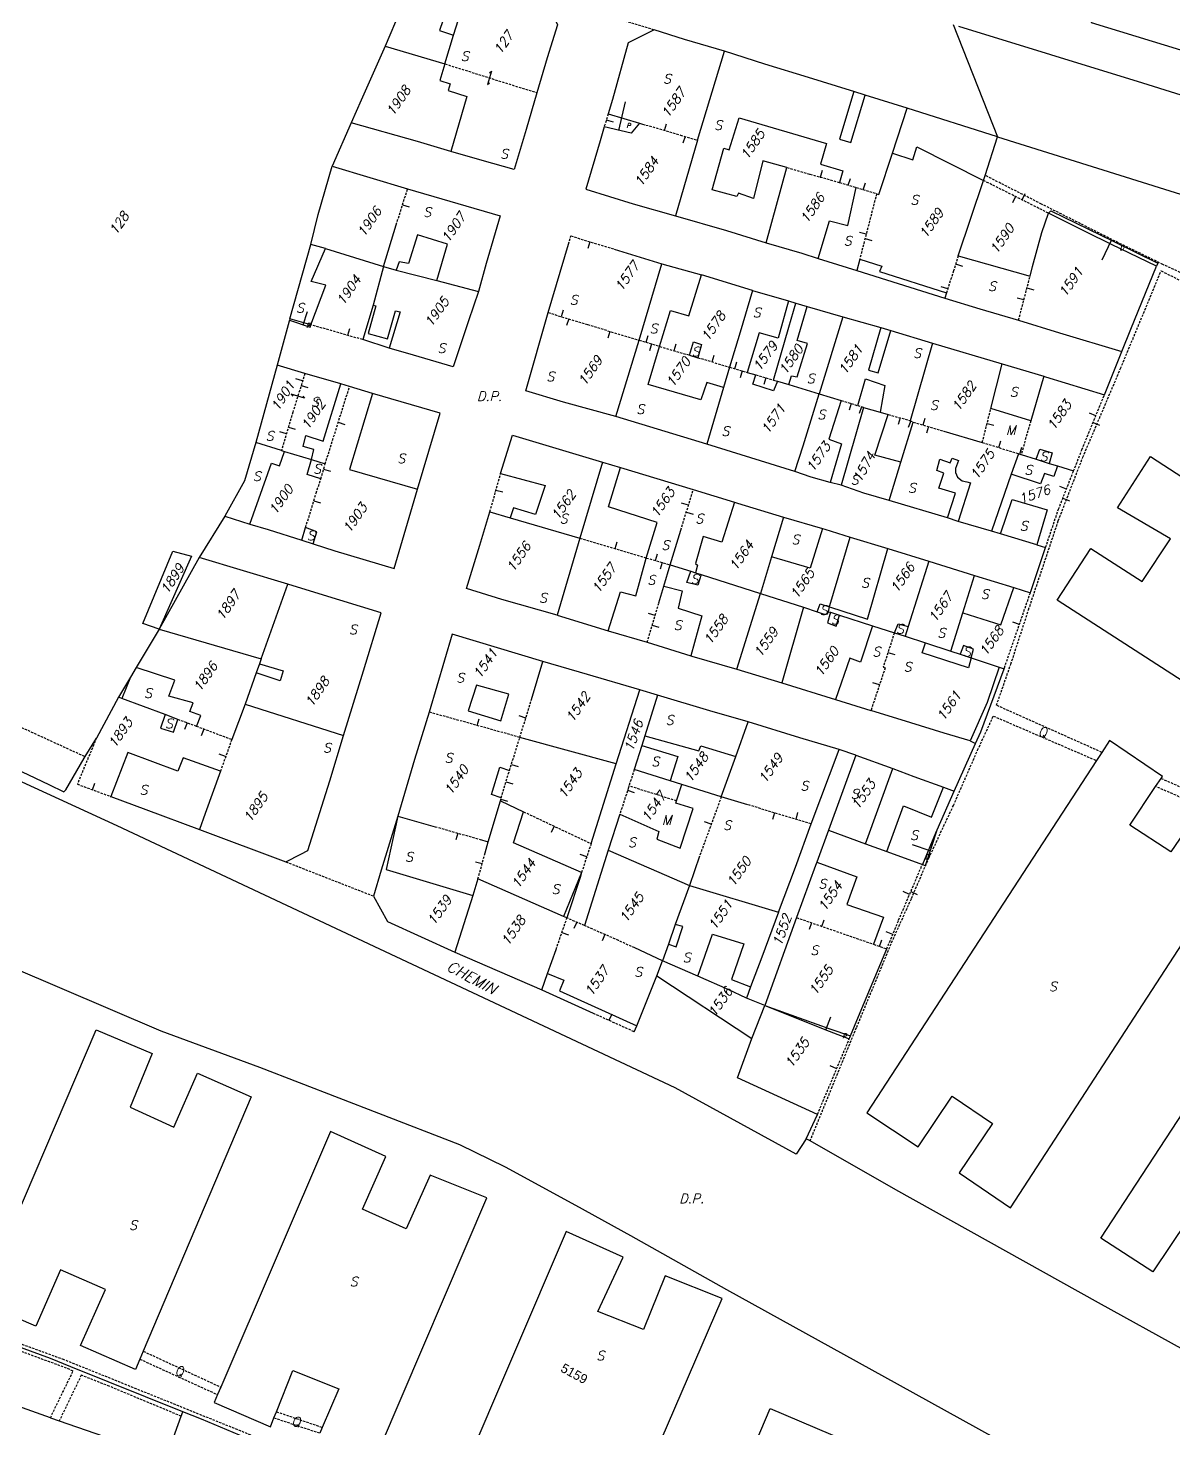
# Model space of a CAD drawing. Extents: x -334462 to -332769, y -29481 to -26664.
# Drawn here: x -333541.5 to -333419.3, y -28750.7 to -28601.3 of the extents above; entities that cross this region are included whole.
import ezdxf
from ezdxf.enums import TextEntityAlignment as Align

# ---------------------------------------------------------------- set-up
doc = ezdxf.new("R2010")
doc.units = 0
doc.header["$MEASUREMENT"] = 0
doc.linetypes.add('HIDDEN', pattern=[0.375, 0.25, -0.125])
for name, color, linetype in [('17', 7, 'CONTINUOUS'), ('18', 7, 'CONTINUOUS'), ('19', 7, 'CONTINUOUS'), ('DP$DIVIDING$LINE', 7, 'CONTINUOUS'), ('EASEMENT$BOUNDA$', 7, 'CONTINUOUS'), ('ENC$$ST$$A$$TEXT', 7, 'CONTINUOUS'), ('ENCRO$$AREA$TEXT', 7, 'CONTINUOUS'), ('ENCROACHED$WALL', 7, 'CONTINUOUS'), ('MAP$SHEET$BOUND$', 7, 'CONTINUOUS'), ('PARCEL$BOUNDARY', 7, 'CONTINUOUS'), ('PARCEL$NUMBER', 7, 'CONTINUOUS'), ('SECTION$$A$', 7, 'CONTINUOUS'), ('STREET$TEXT', 7, 'CONTINUOUS'), ('STRUC$$FOOTPRINT', 7, 'CONTINUOUS')]:
    doc.layers.add(name, color=color, linetype=linetype)
doc.styles.add('ITALICT', font='ITALICT', dxfattribs={"height": 0.2})
doc.styles.add('TXT', font='TXT', dxfattribs={"height": 0.2})

# ---------------------------------------------------------------- blocks, each defined once
blk = doc.blocks.new('HOOK')
at = {"layer": '19', "color": 7, "linetype": 'Continuous'}
for p, q in [((0, 0.75), (-0.17, 0.5)), ((0, 0), (0, 0.75)), ((0, -0.75), (0, 0)), ((0.17, -0.5), (0, -0.75))]:
    blk.add_line(p, q, dxfattribs=at)

msp = doc.modelspace()

# ---------------------------------------------------------------- linework, layer by layer
at = {"layer": '17', "color": 1, "linetype": 'Continuous'}
for p, q in [((-333473.6, -28612.19), (-333473.39, -28611.47)), ((-333456.97, -28617.16), (-333456.77, -28616.44)), ((-333479.45, -28633.62), (-333479.67, -28634.33)), ((-333453.68, -28641.33), (-333453.91, -28642.04)), ((-333439.2, -28643.45), (-333438.47, -28643.63)), ((-333437.94, -28646.01), (-333437.72, -28645.3)), ((-333478.88, -28656.8), (-333478.67, -28656.08)), ((-333522.76, -28676.06), (-333523.03, -28676.76)), ((-333520.43, -28678.98), (-333521.13, -28678.72)), ((-333489.94, -28679.81), (-333489.23, -28680.03)), ((-333477.55, -28682.58), (-333476.84, -28682.81)), ((-333485.37, -28686.41), (-333485.69, -28687.09)), ((-333468.62, -28686.21), (-333469.33, -28685.95)), ((-333495.66, -28687.15), (-333495.86, -28687.88)), ((-333481.9, -28689.68), (-333482.61, -28689.44)), ((-333484.56, -28697.76), (-333483.85, -28698)), ((-333479.96, -28697.97), (-333480.26, -28698.65))]:
    msp.add_line(p, q, dxfattribs=at)
at = {"layer": '17', "color": 5, "linetype": 'Continuous'}
for p, q in [((-333471.42, -28612.83), (-333471.64, -28613.54)), ((-333452.09, -28623.25), (-333452.82, -28623.06)), ((-333452.21, -28623.73), (-333451.49, -28623.92)), ((-333442.55, -28626.43), (-333441.83, -28626.66)), ((-333443.4, -28629.09), (-333444.11, -28628.86)), ((-333434.94, -28628.99), (-333434.22, -28629.18)), ((-333435.27, -28630.27), (-333436, -28630.08)), ((-333484.6, -28632.05), (-333484.39, -28631.33)), ((-333483.83, -28632.28), (-333484.05, -28633)), ((-333475.58, -28634.79), (-333475.36, -28634.07)), ((-333475.01, -28634.96), (-333475.22, -28635.68)), ((-333466.12, -28637.6), (-333465.91, -28636.88)), ((-333465.32, -28637.84), (-333465.54, -28638.56)), ((-333446.01, -28643.6), (-333445.79, -28642.88)), ((-333513.94, -28644.56), (-333514.66, -28644.35)), ((-333513.73, -28643.84), (-333513.01, -28644.05)), ((-333445.46, -28643.77), (-333445.67, -28644.49)), ((-333471.06, -28652.16), (-333471.78, -28651.94)), ((-333471.28, -28652.9), (-333470.57, -28653.12)), ((-333474.57, -28658.08), (-333474.37, -28657.36)), ((-333473.87, -28658.28), (-333474.08, -28659)), ((-333474.61, -28663.93), (-333475.33, -28663.72)), ((-333474.92, -28664.96), (-333474.2, -28665.17)), ((-333449.77, -28667.87), (-333449.05, -28668.1)), ((-333450.67, -28671.34), (-333451.39, -28671.1)), ((-333461.86, -28684.99), (-333462.08, -28685.71)), ((-333459.58, -28685.68), (-333459.37, -28684.96)), ((-333457.94, -28696.71), (-333458.19, -28697.42)), ((-333456.82, -28697.1), (-333456.57, -28696.39))]:
    msp.add_line(p, q, dxfattribs=at)
at = {"layer": '18', "color": 1, "linetype": 'Continuous'}
for p, q in [((-333479.82, -28611.07), (-333479.1, -28611.28)), ((-333454, -28618.02), (-333453.78, -28617.3)), ((-333452.4, -28618.51), (-333452.18, -28617.79)), ((-333436.15, -28619.25), (-333436.49, -28619.92)), ((-333435.46, -28619.59), (-333435.13, -28618.92)), ((-333501.56, -28620.12), (-333500.84, -28620.35)), ((-333481.56, -28624.06), (-333481.78, -28624.78)), ((-333507.4, -28634.04), (-333507.19, -28633.33)), ((-333472.59, -28635.67), (-333472.38, -28634.96)), ((-333468.52, -28636.88), (-333468.3, -28636.17)), ((-333512.22, -28638.91), (-333512.94, -28638.69)), ((-333462.8, -28638.58), (-333463.01, -28639.3)), ((-333512.37, -28639.38), (-333511.65, -28639.61)), ((-333452.61, -28641.66), (-333452.84, -28642.38)), ((-333448.47, -28642.84), (-333448.68, -28643.56)), ((-333447.32, -28643.18), (-333447.61, -28643.88)), ((-333427.59, -28642.62), (-333428.28, -28642.33)), ((-333508.41, -28643.32), (-333507.7, -28643.54)), ((-333427.88, -28643.33), (-333427.19, -28643.61)), ((-333435.7, -28646.71), (-333435.48, -28645.99)), ((-333509.98, -28648.33), (-333509.26, -28648.54)), ((-333491.59, -28650.55), (-333490.87, -28650.75)), ((-333430.73, -28650.44), (-333431.42, -28650.17)), ((-333511.02, -28651.7), (-333510.3, -28651.92)), ((-333431.11, -28651.42), (-333430.41, -28651.7)), ((-333435.75, -28664.9), (-333436.46, -28664.66)), ((-333524.54, -28675.39), (-333524.81, -28676.09)), ((-333493.6, -28675.66), (-333493.4, -28674.94)), ((-333488.41, -28674.87), (-333489.12, -28674.65)), ((-333534.64, -28682.52), (-333534.38, -28681.81)), ((-333490.51, -28681.67), (-333489.79, -28681.89)), ((-333491.07, -28683.53), (-333490.35, -28683.74)), ((-333493.07, -28690.44), (-333493.79, -28690.24)), ((-333447.46, -28693.68), (-333448.15, -28693.39)), ((-333447.34, -28693.39), (-333446.65, -28693.69)), ((-333482.97, -28696.65), (-333483.27, -28697.34)), ((-333450.66, -28699.23), (-333450.41, -28698.52)), ((-333449.26, -28697.96), (-333449.95, -28697.67)), ((-333479.51, -28707.12), (-333479.2, -28706.44)), ((-333455.24, -28712.28), (-333455.93, -28711.99))]:
    msp.add_line(p, q, dxfattribs=at)
at = {"layer": 'DP$DIVIDING$LINE', "color": 30, "linetype": 'HIDDEN'}
for p, q in [((-333486.45, -28597.81), (-333474.7, -28601.45)), ((-333514.01, -28690.21), (-333504.67, -28693.86))]:
    msp.add_line(p, q, dxfattribs=at)
at = {"layer": 'EASEMENT$BOUNDA$', "color": 3, "linetype": 'HIDDEN'}
for p, q in [((-333434.52, -28643.16), (-333435.57, -28646.75)), ((-333573.58, -28661.49), (-333535.41, -28678.99)), ((-333472.32, -28683.71), (-333477.4, -28682.12)), ((-333416.29, -28684.31), (-333421.22, -28682.17)), ((-333529.58, -28743.27), (-333521.3, -28747.05)), ((-333529.22, -28742.42), (-333520.95, -28746.25)), ((-333515.02, -28748.87), (-333510.12, -28750.54)), ((-333515.28, -28749.52), (-333510.39, -28751.15))]:
    msp.add_line(p, q, dxfattribs=at)
for points in [[(-333405.31, -28633.43), (-333420.45, -28626.48), (-333425.21, -28624.16), (-333433.39, -28620.04), (-333439.39, -28616.99)], [(-333426.95, -28678.53), (-333438.2, -28673.51), (-333436.66, -28669.11), (-333434.77, -28663.32), (-333431.6, -28653.82), (-333428.98, -28647.05), (-333424.96, -28637.59), (-333420.63, -28627.17), (-333413.61, -28630.63), (-333405.92, -28634.33)], [(-333458.08, -28719.99), (-333455.78, -28714.38), (-333453.11, -28707.85), (-333449.23, -28698.47), (-333447.26, -28694.11), (-333445.42, -28689.83), (-333442.79, -28684.2), (-333440.21, -28678.31), (-333438.53, -28674.66), (-333427.52, -28679.41)], [(-333420.64, -28681.31), (-333412.87, -28684.69), (-333406.99, -28687.31), (-333407.38, -28688.16), (-333413.59, -28685.46)], [(-333438.21, -28785.3), (-333445.38, -28782.54), (-333457.18, -28776.41), (-333468.69, -28771.65), (-333482.6, -28765.93), (-333496.76, -28760.04), (-333507.82, -28755.49), (-333516.01, -28752.07), (-333537.66, -28743.33), (-333553.27, -28737.68), (-333569.36, -28732.29), (-333582.33, -28727.85)], [(-333539.13, -28749.52), (-333536.71, -28744.54), (-333537.05, -28744.36), (-333542.98, -28742.17), (-333550.84, -28739.32), (-333554.49, -28738.01), (-333560.34, -28736.09)], [(-333525.16, -28749.36), (-333532.84, -28746.16), (-333535.83, -28744.98), (-333538.18, -28749.85)]]:
    msp.add_lwpolyline(points, dxfattribs=at)
at = {"layer": 'ENC$$ST$$A$$TEXT', "color": 1, "linetype": 'Continuous'}
for p, q in [((-333478.47, -28612.18), (-333477.76, -28609.12)), ((-333512.15, -28632.92), (-333511.68, -28631.51)), ((-333456.4, -28708.12), (-333455.85, -28706.75))]:
    msp.add_line(p, q, dxfattribs=at)
at = {"layer": 'ENCRO$$AREA$TEXT', "color": 5, "linetype": 'Continuous'}
for p, q in [((-333425.97, -28623.91), (-333426.96, -28626.01)), ((-333445.27, -28689.02), (-333447.17, -28688.39))]:
    msp.add_line(p, q, dxfattribs=at)
at = {"layer": 'ENCROACHED$WALL', "color": 5, "linetype": 'Continuous'}
for points in [[(-333432.66, -28621), (-333432.41, -28620.77), (-333425.76, -28624.01), (-333420.97, -28626.35), (-333421.11, -28626.67)], [(-333444.55, -28686.85), (-333445.81, -28690.65), (-333446.1, -28690.49)]]:
    msp.add_lwpolyline(points, dxfattribs=at)
at = {"layer": 'MAP$SHEET$BOUND$', "color": 6, "linetype": 'Continuous'}
msp.add_line((-333442.81, -28600.9), (-333438.08, -28612.87), dxfattribs=at)
msp.add_lwpolyline([(-333458.5, -28719.76), (-333459.58, -28721.39), (-333472.48, -28714.32), (-333532.01, -28686.38), (-333551.45, -28677.44), (-333571.37, -28667.93), (-333572.14, -28670.27)], dxfattribs=at)
at = {"layer": 'PARCEL$BOUNDARY', "color": 7, "linetype": 'Continuous'}
for p, q in [((-333496.11, -28602.03), (-333494.1, -28595.63)), ((-333497.03, -28605.09), (-333496.11, -28602.03)), ((-333503.41, -28603.2), (-333497.03, -28605.09)), ((-333470.09, -28613.22), (-333467.21, -28603.73)), ((-333452.22, -28608.41), (-333453.43, -28608.02)), ((-333447.73, -28609.81), (-333452.22, -28608.41)), ((-333449.29, -28614.61), (-333447.73, -28609.81)), ((-333438.08, -28612.87), (-333447.73, -28609.81)), ((-333507.04, -28611.37), (-333509.06, -28616.01)), ((-333479.63, -28610.43), (-333476.28, -28611.4)), ((-333476.28, -28611.4), (-333475.95, -28611.5)), ((-333470.09, -28613.22), (-333472.43, -28621.31)), ((-333509.06, -28616.01), (-333501.03, -28618.43)), ((-333462.78, -28624.16), (-333460.55, -28616.15)), ((-333442.27, -28625.56), (-333439.57, -28617.53)), ((-333503.6, -28626.7), (-333502.23, -28622.26)), ((-333513.58, -28632.28), (-333511.35, -28624.34)), ((-333509.79, -28624.79), (-333511.35, -28624.34)), ((-333509.79, -28624.79), (-333503.6, -28626.7)), ((-333486.02, -28631.62), (-333483.86, -28624.31)), ((-333478.98, -28624.85), (-333473.89, -28626.41)), ((-333503.6, -28626.7), (-333504.7, -28630.82)), ((-333503.6, -28626.7), (-333502.23, -28627.09)), ((-333476.32, -28634.57), (-333473.89, -28626.41)), ((-333473.89, -28626.41), (-333469.68, -28627.6)), ((-333457.21, -28625.84), (-333453.09, -28627.11)), ((-333452.78, -28625.91), (-333453.09, -28627.11)), ((-333502.23, -28627.09), (-333497.89, -28628.21)), ((-333497.89, -28628.21), (-333493.47, -28629.35)), ((-333464.22, -28629.26), (-333469.68, -28627.6)), ((-333464.22, -28629.26), (-333460.37, -28630.38)), ((-333443.53, -28629.51), (-333443.71, -28630.09)), ((-333504.7, -28630.82), (-333505.81, -28634.5)), ((-333460.37, -28630.38), (-333459.61, -28630.62)), ((-333459.61, -28630.62), (-333458.39, -28630.96)), ((-333458.39, -28630.96), (-333454.59, -28632.08)), ((-333513.58, -28632.28), (-333513.62, -28632.43)), ((-333511.33, -28632.92), (-333513.58, -28632.28)), ((-333454.59, -28632.08), (-333457.1, -28640.27)), ((-333454.59, -28632.08), (-333450.53, -28633.21)), ((-333450.53, -28633.21), (-333449.47, -28633.52)), ((-333449.47, -28633.52), (-333445.02, -28634.87)), ((-333502.99, -28635.4), (-333505.81, -28634.5)), ((-333478.8, -28642.72), (-333476.32, -28634.57)), ((-333445.02, -28634.87), (-333447.42, -28643.15)), ((-333445.02, -28634.87), (-333437.59, -28637.09)), ((-333514.92, -28637.24), (-333517.21, -28645.47)), ((-333511.97, -28638.12), (-333514.92, -28637.24)), ((-333470.95, -28636.16), (-333470.04, -28636.43)), ((-333438.79, -28641.85), (-333437.59, -28637.09)), ((-333437.59, -28637.09), (-333433.14, -28638.41)), ((-333508.13, -28639.22), (-333511.97, -28638.12)), ((-333466.68, -28637.43), (-333467.33, -28639.6)), ((-333464.78, -28638), (-333463.87, -28638.27)), ((-333507.21, -28639.5), (-333508.13, -28639.22)), ((-333504.76, -28640.24), (-333507.21, -28639.5)), ((-333467.33, -28639.6), (-333469.08, -28645.65)), ((-333461.98, -28638.82), (-333461.56, -28638.94)), ((-333461.56, -28638.94), (-333460.34, -28639.3)), ((-333460.34, -28639.3), (-333457.1, -28640.27)), ((-333457.1, -28640.27), (-333454.76, -28640.99)), ((-333452.37, -28641.73), (-333454.78, -28650.04)), ((-333452.37, -28641.73), (-333450.62, -28642.23)), ((-333469.08, -28645.65), (-333478.8, -28642.72)), ((-333450.62, -28642.23), (-333449.74, -28642.48)), ((-333448.4, -28647.58), (-333447.07, -28643.29)), ((-333443.8, -28644.26), (-333439.71, -28645.47)), ((-333514.46, -28646.32), (-333517.21, -28645.47)), ((-333459.69, -28648.56), (-333469.08, -28645.65)), ((-333514.46, -28646.32), (-333514.15, -28646.42)), ((-333514.15, -28646.42), (-333511.27, -28647.29)), ((-333511.27, -28647.29), (-333509.81, -28647.75)), ((-333480.24, -28647.59), (-333482.65, -28655.67)), ((-333480.24, -28647.59), (-333478.31, -28648.16)), ((-333449.66, -28651.65), (-333448.4, -28647.58)), ((-333435.85, -28646.67), (-333436.61, -28648.84)), ((-333435.57, -28646.75), (-333433.95, -28647.26)), ((-333433.95, -28647.26), (-333432.57, -28647.7)), ((-333432.57, -28647.7), (-333431.69, -28647.97)), ((-333478.31, -28648.16), (-333470.54, -28650.48)), ((-333436.61, -28648.84), (-333438.73, -28654.94)), ((-333431.69, -28647.97), (-333429.97, -28648.51)), ((-333470.54, -28650.48), (-333466.13, -28651.84)), ((-333454.78, -28650.04), (-333455.93, -28649.73)), ((-333443.41, -28653.51), (-333449.66, -28651.65)), ((-333520.52, -28653.35), (-333523.25, -28657.75)), ((-333520.52, -28653.35), (-333517.84, -28654.18)), ((-333492.23, -28652.86), (-333490.07, -28653.51)), ((-333490.07, -28653.51), (-333482.65, -28655.67)), ((-333460.91, -28653.43), (-333462.19, -28657.68)), ((-333460.91, -28653.43), (-333456.74, -28654.66)), ((-333442.28, -28653.89), (-333443.41, -28653.51)), ((-333512.29, -28655.89), (-333511.9, -28654.55)), ((-333473, -28658.52), (-333471.87, -28654.82)), ((-333438.73, -28654.94), (-333442.28, -28653.89)), ((-333437.78, -28655.23), (-333438.73, -28654.94)), ((-333512.29, -28655.89), (-333511.11, -28656.28)), ((-333482.65, -28655.67), (-333485.05, -28663.9)), ((-333453.79, -28655.56), (-333449.78, -28656.8)), ((-333433.9, -28656.39), (-333437.78, -28655.23)), ((-333433.9, -28656.39), (-333432.95, -28656.68)), ((-333523.25, -28657.75), (-333527.54, -28665.38)), ((-333513.78, -28660.59), (-333523.25, -28657.75)), ((-333462.19, -28657.68), (-333463.37, -28661.58)), ((-333449.78, -28656.8), (-333445.41, -28658.15)), ((-333445.41, -28658.15), (-333447.61, -28665.1)), ((-333445.41, -28658.15), (-333440.55, -28659.67)), ((-333473.68, -28660.8), (-333473, -28658.52)), ((-333473, -28658.52), (-333470.81, -28659.22)), ((-333470.81, -28659.22), (-333470.29, -28659.38)), ((-333470.29, -28659.38), (-333469.71, -28659.57)), ((-333469.71, -28659.57), (-333463.37, -28661.58)), ((-333441.79, -28663.66), (-333440.55, -28659.67)), ((-333440.55, -28659.67), (-333436.34, -28660.95)), ((-333516.63, -28668.57), (-333513.78, -28660.59)), ((-333474.2, -28662.57), (-333473.68, -28660.8)), ((-333436.34, -28660.95), (-333434.58, -28661.5)), ((-333465.9, -28669.67), (-333463.37, -28661.58)), ((-333463.37, -28661.58), (-333458.78, -28663.06)), ((-333485.05, -28663.9), (-333479.62, -28665.56)), ((-333458.78, -28663.06), (-333461.09, -28671.12)), ((-333458.78, -28663.06), (-333457.33, -28663.54)), ((-333456.1, -28663.53), (-333456.01, -28663.02)), ((-333456.1, -28663.53), (-333455.9, -28663.59)), ((-333455.9, -28663.59), (-333454.93, -28663.9)), ((-333454.93, -28663.9), (-333451.42, -28665.03)), ((-333443.06, -28667.73), (-333441.79, -28663.66)), ((-333527.54, -28665.38), (-333529.96, -28669.49)), ((-333527.54, -28665.38), (-333529.25, -28664.77)), ((-333527.54, -28665.38), (-333516.63, -28668.57)), ((-333479.62, -28665.56), (-333475.47, -28666.79)), ((-333451.42, -28665.03), (-333449.09, -28665.78)), ((-333447.61, -28665.1), (-333447.95, -28666.15)), ((-333475.47, -28666.79), (-333470.79, -28668.25)), ((-333449.09, -28665.78), (-333447.95, -28666.15)), ((-333447.95, -28666.15), (-333445.77, -28666.86)), ((-333445.77, -28666.86), (-333443.06, -28667.73)), ((-333516.63, -28668.57), (-333516.82, -28669.1)), ((-333443.06, -28667.73), (-333442.07, -28668.06)), ((-333442.07, -28668.06), (-333440.89, -28668.45)), ((-333440.89, -28668.45), (-333437.89, -28669.43)), ((-333529.96, -28669.49), (-333530.59, -28670.51)), ((-333517.16, -28670.04), (-333518.35, -28673.38)), ((-333516.82, -28669.1), (-333517.16, -28670.04)), ((-333487.8, -28672.89), (-333486.58, -28668.84)), ((-333465.9, -28669.67), (-333461.09, -28671.12)), ((-333437.89, -28669.43), (-333437.39, -28669.62)), ((-333530.59, -28670.51), (-333531.87, -28672.65)), ((-333461.09, -28671.12), (-333455.38, -28672.9)), ((-333531.87, -28672.65), (-333534.22, -28677.01)), ((-333531.5, -28672.79), (-333531.87, -28672.65)), ((-333526.9, -28674.51), (-333531.5, -28672.79)), ((-333478.75, -28679.76), (-333476.25, -28671.86)), ((-333474.35, -28672.42), (-333476.25, -28671.86)), ((-333474.35, -28672.42), (-333475.71, -28676.77)), ((-333455.38, -28672.9), (-333451.59, -28674.08)), ((-333525.52, -28675.03), (-333526.9, -28674.51)), ((-333518.35, -28673.38), (-333519.78, -28677.17)), ((-333518.35, -28673.38), (-333507.84, -28676.73)), ((-333466, -28678.97), (-333464.68, -28675.29)), ((-333535.41, -28678.99), (-333534.22, -28677.01)), ((-333478.75, -28679.76), (-333489.04, -28676.93)), ((-333475.71, -28676.77), (-333476.04, -28677.81)), ((-333441, -28677.32), (-333440.42, -28677.59)), ((-333476.04, -28677.81), (-333476.84, -28680.37)), ((-333467.55, -28683.27), (-333466, -28678.97)), ((-333457.96, -28686.17), (-333454.99, -28678.23)), ((-333453.19, -28678.83), (-333456.1, -28686.83)), ((-333453.19, -28678.83), (-333454.99, -28678.23)), ((-333453.19, -28678.83), (-333449.25, -28680.25)), ((-333481.44, -28688.27), (-333478.75, -28679.76)), ((-333473.01, -28681.56), (-333476.84, -28680.37)), ((-333471.77, -28681.95), (-333473.01, -28681.56)), ((-333467.55, -28683.27), (-333471.77, -28681.95)), ((-333464.73, -28684.12), (-333467.55, -28683.27)), ((-333443.83, -28682.26), (-333442.71, -28682.68)), ((-333492.43, -28688.07), (-333491.12, -28683.69)), ((-333491.12, -28683.69), (-333488.65, -28684.86)), ((-333502.07, -28685.33), (-333498.09, -28686.46)), ((-333478.37, -28685.13), (-333479.61, -28688.97)), ((-333523.21, -28686.75), (-333514.01, -28690.21)), ((-333493.4, -28687.79), (-333492.43, -28688.07)), ((-333492.75, -28689.25), (-333492.43, -28688.07)), ((-333456.1, -28686.83), (-333457.37, -28690.26)), ((-333456.1, -28686.83), (-333452.15, -28688.29)), ((-333479.61, -28688.97), (-333482.15, -28697.01)), ((-333479.61, -28688.97), (-333470.96, -28692.74)), ((-333452.15, -28688.29), (-333449.88, -28689.1)), ((-333449.88, -28689.1), (-333446.1, -28690.49)), ((-333469.87, -28689.6), (-333470.96, -28692.74)), ((-333493.51, -28692.04), (-333494.07, -28693.82)), ((-333484.39, -28696.04), (-333493.51, -28692.04)), ((-333494.07, -28693.82), (-333495.99, -28699.86)), ((-333470.96, -28692.74), (-333472.46, -28696.89)), ((-333470.96, -28692.74), (-333461.45, -28695.59)), ((-333484.02, -28696.2), (-333484.39, -28696.04)), ((-333472.46, -28696.89), (-333473.19, -28699)), ((-333459.53, -28696.16), (-333462.91, -28705.53)), ((-333495.99, -28699.86), (-333486.7, -28703.88)), ((-333486.11, -28702.11), (-333485.18, -28699.56)), ((-333473.81, -28700.78), (-333476.79, -28699.4)), ((-333473.19, -28699), (-333473.81, -28700.78)), ((-333474.44, -28702.36), (-333473.81, -28700.78)), ((-333470.05, -28702.42), (-333473.81, -28700.78)), ((-333486.7, -28703.88), (-333486.11, -28702.11)), ((-333476.58, -28707.72), (-333474.44, -28702.36)), ((-333474.44, -28702.36), (-333464.29, -28709.06)), ((-333486.7, -28703.88), (-333481.23, -28706.35)), ((-333464.43, -28703.55), (-333464.86, -28704.76)), ((-333462.91, -28705.53), (-333464.86, -28704.76)), ((-333464.29, -28709.06), (-333462.91, -28705.53)), ((-333476.83, -28708.33), (-333476.58, -28707.72)), ((-333458.08, -28719.99), (-333458.5, -28719.76))]:
    msp.add_line(p, q, dxfattribs=at)
at = {"layer": 'PARCEL$BOUNDARY', "color": 2, "linetype": 'HIDDEN'}
for p, q in [((-333497.03, -28605.09), (-333487.24, -28608.16)), ((-333479.63, -28610.43), (-333480.05, -28611.81)), ((-333475.95, -28611.5), (-333471.92, -28612.68)), ((-333471.92, -28612.68), (-333470.09, -28613.22)), ((-333454.94, -28617.73), (-333453.17, -28618.27)), ((-333502.23, -28622.26), (-333501.03, -28618.43)), ((-333453.17, -28618.27), (-333450.98, -28618.94)), ((-333450.98, -28618.94), (-333452.78, -28625.91)), ((-333442.27, -28625.56), (-333442.78, -28627.17)), ((-333442.78, -28627.17), (-333443.53, -28629.51)), ((-333435.83, -28632.42), (-333434.61, -28627.73)), ((-333486.02, -28631.62), (-333481.83, -28632.89)), ((-333505.81, -28634.5), (-333511.33, -28632.92)), ((-333481.83, -28632.89), (-333476.32, -28634.57)), ((-333476.32, -28634.57), (-333474.13, -28635.22)), ((-333474.13, -28635.22), (-333470.95, -28636.16)), ((-333466.68, -28637.43), (-333464.78, -28638)), ((-333463.87, -28638.27), (-333461.98, -28638.82)), ((-333509.81, -28647.75), (-333507.21, -28639.5)), ((-333454.76, -28640.99), (-333453, -28641.54)), ((-333453, -28641.54), (-333452.37, -28641.73)), ((-333513.26, -28642.24), (-333514.46, -28646.32)), ((-333449.74, -28642.48), (-333447.42, -28643.15)), ((-333447.42, -28643.15), (-333447.07, -28643.29)), ((-333439.71, -28645.47), (-333438.79, -28641.85)), ((-333447.07, -28643.29), (-333443.8, -28644.26)), ((-333439.71, -28645.47), (-333435.85, -28646.67)), ((-333435.85, -28646.67), (-333435.57, -28646.75)), ((-333510.28, -28649.35), (-333509.81, -28647.75)), ((-333471.87, -28654.82), (-333470.54, -28650.48)), ((-333482.65, -28655.67), (-333475.55, -28657.8)), ((-333475.55, -28657.8), (-333473, -28658.52)), ((-333475.47, -28666.79), (-333474.2, -28662.57)), ((-333450.07, -28669.53), (-333451.59, -28674.08)), ((-333489.04, -28676.93), (-333487.8, -28672.89)), ((-333489.04, -28676.93), (-333498.71, -28674.24)), ((-333523.53, -28675.77), (-333525.52, -28675.03)), ((-333519.78, -28677.17), (-333523.53, -28675.77)), ((-333519.78, -28677.17), (-333520.98, -28680.53)), ((-333490.15, -28680.46), (-333489.04, -28676.93)), ((-333491.03, -28683.38), (-333490.15, -28680.46)), ((-333476.84, -28680.37), (-333477.4, -28682.12)), ((-333491.12, -28683.69), (-333491.03, -28683.38)), ((-333467.55, -28683.27), (-333469.87, -28689.6)), ((-333488.65, -28684.86), (-333481.44, -28688.27)), ((-333457.96, -28686.17), (-333464.73, -28684.12)), ((-333498.09, -28686.46), (-333493.4, -28687.79)), ((-333493.51, -28692.04), (-333492.75, -28689.25)), ((-333481.44, -28688.27), (-333482.45, -28691.34)), ((-333485.18, -28699.56), (-333484.02, -28696.2)), ((-333482.15, -28697.01), (-333484.02, -28696.2)), ((-333459.53, -28696.16), (-333451.31, -28699)), ((-333451.31, -28699), (-333449.9, -28699.5)), ((-333481.23, -28706.35), (-333476.83, -28708.33))]:
    msp.add_line(p, q, dxfattribs=at)
at = {"layer": 'PARCEL$BOUNDARY', "color": 7, "linetype": 'Continuous'}
for points in [[(-333499.54, -28593.98), (-333499.68, -28594.35), (-333500.74, -28596.93), (-333501.8, -28599.44), (-333503.41, -28603.2)], [(-333486.45, -28597.81), (-333485.03, -28600.91), (-333486.14, -28604.43), (-333487.24, -28608.16)], [(-333442.25, -28601.07), (-333422.63, -28607.12), (-333393.19, -28616.3), (-333363.22, -28625.51), (-333359.55, -28626.6)], [(-333474.7, -28601.45), (-333477.47, -28602.85), (-333479.16, -28608.87), (-333479.63, -28610.43)], [(-333467.21, -28603.73), (-333471.46, -28602.47), (-333474.7, -28601.45)], [(-333503.41, -28603.2), (-333505.98, -28608.94), (-333507.04, -28611.37)], [(-333453.43, -28608.02), (-333453.77, -28607.91), (-333458.26, -28606.54), (-333462.91, -28605.11), (-333467.21, -28603.73)], [(-333487.24, -28608.16), (-333488.38, -28612.07), (-333489.66, -28616.35), (-333493.05, -28615.4), (-333496.39, -28614.42)], [(-333496.39, -28614.42), (-333499.98, -28613.36), (-333507.04, -28611.37)], [(-333480.05, -28611.81), (-333480.49, -28613.28), (-333481.99, -28618.44), (-333476.95, -28620.02), (-333472.43, -28621.31)], [(-333438.08, -28612.87), (-333417.31, -28619.37), (-333390.47, -28627.59), (-333366.25, -28635.06), (-333363.3, -28635.95)], [(-333450.98, -28618.94), (-333450.74, -28619.03), (-333449.29, -28614.61)], [(-333511.35, -28624.34), (-333510.56, -28621.17), (-333509.06, -28616.01)], [(-333501.03, -28618.43), (-333491.13, -28621.28), (-333492.64, -28626.39), (-333493.47, -28629.35)], [(-333472.43, -28621.31), (-333466.98, -28622.87), (-333462.78, -28624.16)], [(-333434.61, -28627.73), (-333434.35, -28626.71), (-333433.34, -28623.07), (-333432.66, -28621)], [(-333462.78, -28624.16), (-333458.97, -28625.29), (-333457.21, -28625.84)], [(-333453.09, -28627.11), (-333448.7, -28628.5), (-333443.71, -28630.09)], [(-333493.47, -28629.35), (-333494.51, -28632.5), (-333496.16, -28637.39), (-333500.38, -28636.16), (-333502.99, -28635.4)], [(-333464.22, -28629.26), (-333465.54, -28633.72), (-333466.68, -28637.43)], [(-333461.98, -28638.82), (-333460.35, -28633.17), (-333459.61, -28630.62)], [(-333443.71, -28630.09), (-333439.96, -28631.2), (-333435.83, -28632.42)], [(-333513.62, -28632.43), (-333513.65, -28632.54), (-333514.92, -28637.24)], [(-333478.8, -28642.72), (-333484.4, -28641.18), (-333488.41, -28639.95), (-333486.02, -28631.62)], [(-333435.83, -28632.42), (-333431.48, -28633.76), (-333424.82, -28635.76)], [(-333433.14, -28638.41), (-333432.97, -28638.46), (-333426.68, -28640.4)], [(-333499.95, -28650.46), (-333497.53, -28642.35), (-333504.76, -28640.24)], [(-333459.69, -28648.56), (-333458.82, -28645.84), (-333457.1, -28640.27)], [(-333491.09, -28648.78), (-333489.81, -28644.7), (-333480.24, -28647.59)], [(-333517.21, -28645.47), (-333518.43, -28649.56), (-333520.52, -28653.35)], [(-333455.93, -28649.73), (-333457.96, -28649.17), (-333459.69, -28648.56)], [(-333511.11, -28656.28), (-333508.79, -28657.03), (-333502.45, -28658.92), (-333499.95, -28650.46)], [(-333449.66, -28651.65), (-333452.35, -28650.87), (-333454.78, -28650.04)], [(-333466.13, -28651.84), (-333465.82, -28651.94), (-333460.91, -28653.43)], [(-333485.05, -28663.9), (-333490.98, -28662.22), (-333494.72, -28661.06), (-333493.3, -28656.43), (-333492.23, -28652.86)], [(-333517.84, -28654.18), (-333515.88, -28654.76), (-333512.29, -28655.89)], [(-333456.74, -28654.66), (-333456.51, -28654.73), (-333453.79, -28655.56)], [(-333456.01, -28663.02), (-333455.98, -28662.86), (-333453.79, -28655.56)], [(-333529.25, -28664.77), (-333526.06, -28657.08), (-333524.08, -28657.59), (-333527.54, -28665.38)], [(-333507.84, -28676.73), (-333505.72, -28669.82), (-333503.84, -28663.63), (-333510.47, -28661.62), (-333513.78, -28660.59)], [(-333457.33, -28663.54), (-333456.56, -28663.8), (-333456.21, -28663.76), (-333456.1, -28663.53)], [(-333575.15, -28664.26), (-333575.28, -28664.89), (-333567.88, -28668.36), (-333560.63, -28671.81), (-333554.53, -28674.71), (-333547.25, -28678.19), (-333539.28, -28681.95), (-333537.69, -28682.75), (-333537.47, -28682.52), (-333535.51, -28679.15), (-333535.41, -28678.99)], [(-333486.58, -28668.84), (-333496.25, -28665.93), (-333498.71, -28674.24)], [(-333470.79, -28668.25), (-333470.69, -28668.28), (-333465.9, -28669.67)], [(-333476.25, -28671.86), (-333481.84, -28670.24), (-333486.58, -28668.84)], [(-333464.68, -28675.29), (-333468.77, -28674.1), (-333474.35, -28672.42)], [(-333498.71, -28674.24), (-333500.27, -28679.29), (-333502.07, -28685.33)], [(-333441, -28677.32), (-333443.77, -28676.49), (-333447.33, -28675.4), (-333451.59, -28674.08)], [(-333454.99, -28678.23), (-333459.19, -28676.98), (-333464.68, -28675.29)], [(-333514.01, -28690.21), (-333512.41, -28689.39), (-333511.65, -28689), (-333509.31, -28681.57), (-333507.84, -28676.73)], [(-333520.98, -28680.53), (-333522.6, -28685.04), (-333523.21, -28686.75)], [(-333449.25, -28680.25), (-333447.01, -28681.1), (-333443.83, -28682.26)], [(-333532.67, -28683.25), (-333528.96, -28684.63), (-333523.21, -28686.75)], [(-333502.07, -28685.33), (-333503.85, -28691.1), (-333504.67, -28693.86)], [(-333461.45, -28695.59), (-333459.65, -28690.79), (-333457.96, -28686.17)], [(-333457.37, -28690.26), (-333457.5, -28690.61), (-333459.53, -28696.16)], [(-333482.45, -28691.34), (-333482.59, -28691.78), (-333484.02, -28696.2)], [(-333504.67, -28693.86), (-333503.18, -28696.58), (-333495.99, -28699.86)], [(-333431.41, -28755.53), (-333448.77, -28745.94), (-333466.97, -28735.86), (-333477.19, -28730.11), (-333483.08, -28726.87), (-333490.56, -28722.78), (-333495.44, -28720.4), (-333504.1, -28717.07), (-333516.78, -28712.16), (-333527.32, -28708.29), (-333548.72, -28699.14), (-333558.91, -28694.81), (-333560.29, -28694.44), (-333561.28, -28694.28), (-333561.69, -28694.23), (-333562.09, -28694.18), (-333563.54, -28694.25), (-333565.02, -28694.55), (-333566.79, -28695.24), (-333568.05, -28695.94), (-333569.65, -28697.24), (-333570.79, -28698.85), (-333571.69, -28700.49), (-333581.47, -28725.62)], [(-333461.45, -28695.59), (-333463.23, -28700.39), (-333464.43, -28703.55)], [(-333464.86, -28704.76), (-333466.83, -28703.82), (-333470.05, -28702.42)], [(-333462.91, -28705.53), (-333455.96, -28708.03), (-333453.77, -28708.79)], [(-333457.29, -28717.15), (-333465.84, -28713.24), (-333464.29, -28709.06)], [(-333416.1, -28742.82), (-333416.93, -28742.7), (-333418.17, -28742.3), (-333427.32, -28737.25), (-333448.93, -28725.2), (-333458.08, -28719.99)]]:
    msp.add_lwpolyline(points, dxfattribs=at)
at = {"layer": 'PARCEL$BOUNDARY', "color": 2, "linetype": 'HIDDEN'}
for points in [[(-333460.55, -28616.15), (-333458.09, -28616.85), (-333454.94, -28617.73)], [(-333483.86, -28624.31), (-333483.61, -28623.44), (-333478.98, -28624.85)], [(-333470.04, -28636.43), (-333469.69, -28636.53), (-333466.68, -28637.43)], [(-333511.97, -28638.12), (-333513.22, -28642.11), (-333513.26, -28642.24)], [(-333492.23, -28652.86), (-333491.12, -28648.88), (-333491.09, -28648.78)], [(-333511.9, -28654.55), (-333510.77, -28650.88), (-333510.28, -28649.35)], [(-333449.09, -28665.78), (-333450.28, -28669.45), (-333450.07, -28669.53)], [(-333534.22, -28677.01), (-333536.25, -28681.92), (-333532.67, -28683.25)], [(-333477.4, -28682.12), (-333477.45, -28682.28), (-333478.37, -28685.13)], [(-333476.79, -28699.4), (-333478.51, -28698.6), (-333482.15, -28697.01)]]:
    msp.add_lwpolyline(points, dxfattribs=at)
at = {"layer": 'SECTION$$A$', "color": 7, "linetype": 'Continuous'}
for p, q in [((-333439.39, -28616.99), (-333438.08, -28612.87)), ((-333439.57, -28617.53), (-333439.39, -28616.99)), ((-333426.68, -28640.4), (-333424.82, -28635.76)), ((-333442.71, -28682.68), (-333440.42, -28677.59)), ((-333458.5, -28719.76), (-333457.29, -28717.15))]:
    msp.add_line(p, q, dxfattribs=at)
at = {"layer": 'SECTION$$A$', "color": 2, "linetype": 'HIDDEN'}
for p, q in [((-333432.66, -28621), (-333439.57, -28617.53)), ((-333449.9, -28699.5), (-333448.64, -28696.46)), ((-333457.29, -28717.15), (-333453.9, -28709.1))]:
    msp.add_line(p, q, dxfattribs=at)
at = {"layer": 'SECTION$$A$', "color": 7, "linetype": 'Continuous'}
for points in [[(-333421.11, -28626.67), (-333425.92, -28624.34), (-333428.59, -28623.04), (-333432.66, -28621)], [(-333424.82, -28635.76), (-333423.87, -28633.39), (-333421.11, -28626.67)], [(-333434.58, -28661.5), (-333434.53, -28661.38), (-333432.95, -28656.68)], [(-333440.42, -28677.59), (-333439.86, -28676.35), (-333437.39, -28669.62)], [(-333442.71, -28682.68), (-333442.73, -28682.71), (-333444.55, -28686.85)], [(-333444.55, -28686.85), (-333444.69, -28687.17), (-333446.1, -28690.49)], [(-333453.77, -28708.79), (-333452.9, -28706.72), (-333449.9, -28699.5)], [(-333453.9, -28709.1), (-333453.84, -28708.95), (-333453.77, -28708.79)], [(-333524.99, -28748.88), (-333536.94, -28744.08), (-333539.13, -28743.2), (-333551.85, -28738.54), (-333560.22, -28735.75)], [(-333518.27, -28751.65), (-333523.01, -28749.67), (-333524.99, -28748.88)]]:
    msp.add_lwpolyline(points, dxfattribs=at)
at = {"layer": 'SECTION$$A$', "color": 2, "linetype": 'HIDDEN'}
for points in [[(-333429.97, -28648.51), (-333429.08, -28646.25), (-333426.68, -28640.4)], [(-333432.95, -28656.68), (-333431.58, -28652.6), (-333429.97, -28648.51)], [(-333437.39, -28669.62), (-333437.35, -28669.52), (-333434.58, -28661.5)], [(-333448.64, -28696.46), (-333448.63, -28696.43), (-333446.1, -28690.49)]]:
    msp.add_lwpolyline(points, dxfattribs=at)
at = {"layer": 'STRUC$$FOOTPRINT', "color": 1, "linetype": 'Continuous'}
for p, q in [((-333442.27, -28625.56), (-333434.61, -28627.73)), ((-333433.14, -28638.41), (-333434.52, -28643.16)), ((-333434.52, -28643.16), (-333438.79, -28641.85)), ((-333530.59, -28670.51), (-333531.5, -28672.79)), ((-333491.07, -28675.18), (-333490.21, -28672.32)), ((-333426.95, -28678.53), (-333427.52, -28679.41)), ((-333452.15, -28688.29), (-333449.25, -28680.25)), ((-333472.32, -28683.71), (-333471.77, -28681.95)), ((-333421.22, -28682.17), (-333420.64, -28681.31)), ((-333482.45, -28691.34), (-333484.39, -28696.04)), ((-333529.22, -28742.42), (-333529.58, -28743.27)), ((-333520.95, -28746.25), (-333521.3, -28747.05)), ((-333525.16, -28749.36), (-333524.99, -28748.88)), ((-333515.28, -28749.52), (-333515.02, -28748.87)), ((-333539.13, -28749.52), (-333538.18, -28749.85)), ((-333510.12, -28750.54), (-333510.39, -28751.15))]:
    msp.add_line(p, q, dxfattribs=at)
for points in [[(-333392.18, -28592.4), (-333394.21, -28598.85), (-333400.45, -28596.97), (-333402.01, -28601.72), (-333395.71, -28603.67), (-333397.72, -28609.99), (-333428.07, -28600.71), (-333426, -28594.43), (-333419.56, -28596.25), (-333418.26, -28591.31), (-333424.37, -28589.29), (-333422.44, -28583.17)], [(-333498.05, -28594.45), (-333499.33, -28598.51), (-333496.88, -28599.35), (-333497.6, -28601.52), (-333496.11, -28602.03)], [(-333497.03, -28605.09), (-333497.58, -28606.85), (-333496.49, -28607.22), (-333496.69, -28607.92), (-333494.71, -28608.55), (-333496.39, -28614.42)], [(-333453.43, -28608.02), (-333454.93, -28613.1), (-333453.73, -28613.46), (-333452.22, -28608.41)], [(-333476.28, -28611.4), (-333477.18, -28612.48), (-333480.05, -28611.81)], [(-333460.55, -28616.15), (-333463.13, -28615.42), (-333464.12, -28619.46), (-333465.73, -28618.88), (-333465.88, -28619.25), (-333468.53, -28618.53), (-333467.28, -28614.07), (-333466.72, -28614.27), (-333465.65, -28610.84), (-333456.34, -28613.59), (-333456.97, -28615.78), (-333454.58, -28616.49), (-333454.94, -28617.73)], [(-333449.29, -28614.61), (-333447.12, -28615.32), (-333446.69, -28613.94), (-333439.57, -28617.53)], [(-333457.21, -28625.84), (-333456.02, -28621.82), (-333454.06, -28622.34), (-333453.17, -28618.27)], [(-333497.89, -28628.21), (-333496.77, -28624.33), (-333499.97, -28623.33), (-333500.93, -28626.39), (-333501.92, -28626.22), (-333502.23, -28627.09)], [(-333511.33, -28632.92), (-333509.73, -28628.68), (-333511.29, -28628.31), (-333509.79, -28624.79)], [(-333452.78, -28625.91), (-333450.41, -28626.67), (-333450.66, -28627.22), (-333443.53, -28629.51)], [(-333474.13, -28635.22), (-333472.98, -28631.41), (-333471, -28631.96), (-333469.68, -28627.6)], [(-333504.7, -28630.82), (-333504.41, -28630.88), (-333505.23, -28633.84), (-333503.16, -28634.41), (-333502.3, -28631.42), (-333501.81, -28631.53), (-333502.99, -28635.4)], [(-333460.37, -28630.38), (-333461.5, -28634.34), (-333463.52, -28633.78), (-333464.78, -28638)], [(-333460.34, -28639.3), (-333460.05, -28638.38), (-333459.46, -28638.48), (-333458.34, -28634.93), (-333459.45, -28634.59), (-333458.39, -28630.96)], [(-333513.62, -28632.43), (-333511.4, -28633.16), (-333511.33, -28632.92)], [(-333450.53, -28633.21), (-333451.85, -28637.75), (-333450.8, -28638.03), (-333449.47, -28633.52)], [(-333467.33, -28639.6), (-333469.11, -28639.09), (-333469.74, -28640.91), (-333475.34, -28639.28), (-333474.13, -28635.22)], [(-333470.95, -28636.16), (-333470.52, -28634.75), (-333469.68, -28635.03), (-333470.04, -28636.43)], [(-333461.56, -28638.94), (-333462, -28639.98), (-333464.2, -28639.25), (-333463.87, -28638.27)], [(-333453, -28641.54), (-333452.15, -28638.7), (-333450.09, -28639.41), (-333450.62, -28642.23)], [(-333511.27, -28647.29), (-333511.01, -28646.24), (-333512.17, -28645.89), (-333511.86, -28644.72), (-333510.04, -28645.34), (-333508.13, -28639.22)], [(-333504.76, -28640.24), (-333507.21, -28648.37), (-333499.95, -28650.46)], [(-333363.98, -28639.45), (-333360.93, -28641.56), (-333364.3, -28646.84), (-333359.96, -28649.66), (-333356.72, -28644.43), (-333351.2, -28647.88), (-333411.77, -28740.41), (-333417.09, -28736.86), (-333413.53, -28731.41), (-333417.82, -28728.45), (-333421.52, -28733.96), (-333427.07, -28730.35), (-333374.14, -28649.51)], [(-333454.76, -28640.99), (-333456.08, -28645.13), (-333454.72, -28645.62), (-333455.93, -28649.73)], [(-333448.4, -28647.58), (-333451.17, -28646.81), (-333449.74, -28642.48)], [(-333433.95, -28647.26), (-333433.57, -28646.17), (-333432.26, -28646.59), (-333432.57, -28647.7)], [(-333517.84, -28654.18), (-333515.55, -28647.67), (-333514.7, -28647.97), (-333514.15, -28646.42)], [(-333510.28, -28649.35), (-333511.74, -28648.88), (-333511.27, -28647.29)], [(-333443.41, -28653.51), (-333442.58, -28650.87), (-333444.34, -28650.35), (-333443.82, -28648.75), (-333444.57, -28648.45), (-333444.24, -28647.24), (-333443.15, -28647.63), (-333442.92, -28647.16), (-333442.26, -28647.38), (-333442.58, -28648.25), (-333442.56, -28648.68), (-333442.35, -28649.19), (-333441.86, -28649.56), (-333441.36, -28649.69), (-333440.97, -28649.77), (-333442.28, -28653.89)], [(-333399.05, -28669.27), (-333404.49, -28665.77), (-333407.34, -28670.09), (-333401.85, -28673.53), (-333405.53, -28679.19), (-333431.71, -28662.3), (-333428.12, -28656.8), (-333422.64, -28660.29), (-333419.64, -28655.77), (-333425.27, -28652.43), (-333421.76, -28646.96), (-333395.58, -28663.95)], [(-333491.09, -28648.78), (-333486.36, -28650.08), (-333487.37, -28653.16), (-333489.73, -28652.45), (-333490.07, -28653.51)], [(-333475.55, -28657.8), (-333474.38, -28654.02), (-333479.59, -28652.35), (-333478.31, -28648.16)], [(-333431.69, -28647.97), (-333432.07, -28649.09), (-333433.06, -28648.78), (-333433.49, -28649.9), (-333436.61, -28648.84)], [(-333466.13, -28651.84), (-333467.49, -28656.1), (-333469.48, -28655.51), (-333470.3, -28658.39), (-333470.08, -28658.56), (-333470.29, -28659.38)], [(-333437.78, -28655.23), (-333436.53, -28651.57), (-333432.77, -28652.66), (-333433.9, -28656.39)], [(-333511.11, -28656.28), (-333510.71, -28655.02), (-333511.9, -28654.55)], [(-333456.74, -28654.66), (-333458.07, -28658.88), (-333462.19, -28657.68)], [(-333479.62, -28665.56), (-333478.31, -28661.39), (-333476.66, -28661.85), (-333475.55, -28657.8)], [(-333456.01, -28663.02), (-333451.96, -28664.31), (-333449.78, -28656.8)], [(-333469.71, -28659.57), (-333470.06, -28660.71), (-333471.23, -28660.41), (-333470.81, -28659.22)], [(-333473.68, -28660.8), (-333471.72, -28661.29), (-333472.14, -28663.15), (-333469.62, -28663.95), (-333470.79, -28668.25)], [(-333441.79, -28663.66), (-333437.73, -28664.94), (-333436.34, -28660.95)], [(-333457.33, -28663.54), (-333457.02, -28662.7), (-333456.01, -28663.02)], [(-333455.9, -28663.59), (-333456.22, -28664.71), (-333455.31, -28665.08), (-333454.93, -28663.9)], [(-333451.42, -28665.03), (-333452.69, -28668.92), (-333453.83, -28668.5), (-333455.38, -28672.9)], [(-333449.09, -28665.78), (-333448.7, -28664.81), (-333447.61, -28665.1)], [(-333440.89, -28668.45), (-333441.18, -28669.5), (-333446.13, -28667.93), (-333445.77, -28666.86)], [(-333440.89, -28668.45), (-333440.63, -28667.53), (-333441.72, -28667.15), (-333442.07, -28668.06)], [(-333523.53, -28675.77), (-333523.08, -28674.59), (-333524.24, -28674.17), (-333523.88, -28673.26), (-333526.49, -28672.53), (-333525.85, -28670.84), (-333529.96, -28669.49)], [(-333516.82, -28669.1), (-333514.29, -28669.84), (-333514.62, -28670.91), (-333517.16, -28670.04)], [(-333437.89, -28669.43), (-333439.19, -28673.22), (-333441, -28677.32)], [(-333490.21, -28672.32), (-333493.66, -28671.37), (-333494.54, -28674.11), (-333491.07, -28675.18)], [(-333526.9, -28674.51), (-333527.37, -28675.95), (-333526.01, -28676.37), (-333525.52, -28675.03)], [(-333475.71, -28676.77), (-333469.94, -28678.38), (-333469.74, -28677.82), (-333466, -28678.97)], [(-333420.64, -28681.31), (-333420.49, -28681.09), (-333426.13, -28677.27), (-333426.95, -28678.53)], [(-333520.98, -28680.53), (-333524.97, -28679.12), (-333525.52, -28680.53), (-333530.88, -28678.56), (-333532.67, -28683.25)], [(-333476.04, -28677.81), (-333472.19, -28678.99), (-333473.01, -28681.56)], [(-333491.03, -28683.38), (-333492.06, -28683.03), (-333491.17, -28680.1), (-333490.15, -28680.46)], [(-333427.52, -28679.41), (-333452.01, -28717), (-333446.54, -28720.6), (-333442.92, -28715.2), (-333438.63, -28718.12), (-333442.18, -28723.38), (-333436.7, -28727.11), (-333410.79, -28687.25), (-333413.59, -28685.46)], [(-333449.88, -28689.1), (-333448.11, -28684.24), (-333445.14, -28685.43), (-333443.83, -28682.26)], [(-333416.29, -28684.31), (-333419.59, -28689.16), (-333423.98, -28686.3), (-333421.22, -28682.17)], [(-333482.45, -28691.34), (-333489.73, -28688.17), (-333488.65, -28684.86)], [(-333478.37, -28685.13), (-333474.21, -28686.99), (-333474.43, -28687.81), (-333471.93, -28688.77), (-333470.57, -28684.53), (-333472.4, -28683.97), (-333472.32, -28683.71)], [(-333502.07, -28685.33), (-333503.3, -28691.03), (-333494.07, -28693.82)], [(-333457.37, -28690.26), (-333453.09, -28691.82), (-333454.15, -28694.76), (-333450.26, -28696.1), (-333451.31, -28699)], [(-333473.19, -28699), (-333472.36, -28699.28), (-333471.67, -28697.11), (-333472.46, -28696.89)], [(-333470.05, -28702.42), (-333468.48, -28697.94), (-333465.13, -28698.97), (-333466.45, -28702.77), (-333464.43, -28703.55)], [(-333486.11, -28702.11), (-333484.34, -28702.83), (-333484.81, -28703.98), (-333476.58, -28707.72)], [(-333462.91, -28705.53), (-333456.05, -28708.26), (-333453.9, -28709.1)], [(-333546.26, -28736.21), (-333534.25, -28708.15), (-333528.27, -28710.67), (-333530.63, -28716.4), (-333525.96, -28718.52), (-333523.44, -28712.76), (-333517.7, -28715.29), (-333529.22, -28742.42)], [(-333503.9, -28752.58), (-333492.55, -28726.04), (-333498.61, -28723.64), (-333501.17, -28729.36), (-333505.83, -28727.27), (-333503.34, -28721.66), (-333509.23, -28718.98), (-333520.95, -28746.25)], [(-333479.02, -28763.56), (-333467.45, -28736.8), (-333473.55, -28734.36), (-333475.85, -28740.1), (-333480.73, -28738.19), (-333478.03, -28732.4), (-333484.1, -28729.63), (-333495.24, -28755.63)], [(-333529.58, -28743.27), (-333530.05, -28744.37), (-333535.93, -28741.82), (-333533.26, -28735.82), (-333538.05, -28733.73), (-333540.69, -28739.73), (-333546.67, -28737.17), (-333546.62, -28737.06)], [(-333515.02, -28748.87), (-333513.27, -28744.47), (-333508.36, -28746.43), (-333510.12, -28750.54)], [(-333539.13, -28749.52), (-333551.01, -28745.3), (-333553.41, -28752.05), (-333542.2, -28756.04)], [(-333521.3, -28747.05), (-333521.65, -28747.88), (-333515.66, -28750.49), (-333515.28, -28749.52)], [(-333466.98, -28759.39), (-333460.95, -28761.65), (-333459.04, -28757.07), (-333464.94, -28754.64), (-333462.33, -28748.53), (-333433.25, -28760.92), (-333435.85, -28767), (-333441.59, -28764.48), (-333443.66, -28769.26), (-333437.86, -28771.63), (-333440.36, -28777.6), (-333469.44, -28765.22)], [(-333538.18, -28749.85), (-333526.79, -28753.81), (-333525.16, -28749.36)]]:
    msp.add_lwpolyline(points, dxfattribs=at)

# ---------------------------------------------------------------- block references
at = {"layer": '19', "color": 7, "linetype": 'Continuous'}
for p, xscale, yscale, rotation in [((-333492.28, -28606.58), 1.000001589758941, 1.000001589758941, 162.6281014598836), ((-333512.73, -28640.53), 1.000000771141118, 1.000000771141118, 72.62557076568613)]:
    msp.add_blockref('HOOK', p, dxfattribs=dict(at, xscale=xscale, yscale=yscale, rotation=rotation))

# ---------------------------------------------------------------- texts
at = {"layer": 'DP$DIVIDING$LINE', "color": 2, "linetype": 'Continuous', "style": 'ITALICT'}
for p in [(-333492.28, -28640.54), (-333470.71, -28726.13)]:
    msp.add_text('D.P.', height=1, dxfattribs=at).set_placement(p, align=Align.MIDDLE)
at = {"layer": 'EASEMENT$BOUNDA$', "color": 3, "linetype": 'Continuous', "style": 'ITALICT'}
for s, p in [('M', (-333436.66, -28644.15)), ('Q', (-333433.29, -28676.43)), ('M', (-333473.37, -28685.75)), ('Q', (-333525.4, -28744.61)), ('Q', (-333512.94, -28749.99))]:
    msp.add_text(s, height=1, dxfattribs=at).set_placement(p, align=Align.MIDDLE)
at = {"layer": 'ENC$$ST$$A$$TEXT', "color": 1, "linetype": 'Continuous', "style": 'ITALICT'}
for p in [(-333477.46, -28611.66), (-333511.61, -28632.98), (-333454.42, -28708.79)]:
    msp.add_text('P', height=0.5, dxfattribs=at).set_placement(p, align=Align.MIDDLE)
at = {"layer": 'ENCRO$$AREA$TEXT', "color": 5, "linetype": 'Continuous', "style": 'ITALICT'}
for p in [(-333424.82, -28624.7), (-333445.59, -28689.69)]:
    msp.add_text('D', height=0.5, dxfattribs=at).set_placement(p, align=Align.MIDDLE)
at = {"layer": 'PARCEL$NUMBER', "color": 7, "linetype": 'Continuous'}
for s, rotation, style, p in [('127', 55.2388, 'ITALICT', (-333490.79, -28602.82)), ('1908', 55.2388, 'ITALICT', (-333502.01, -28609.03)), ('1587', 55.2388, 'ITALICT', (-333472.66, -28609.25)), ('1585', 55.2388, 'ITALICT', (-333464.22, -28613.69)), ('1584', 55.2388, 'ITALICT', (-333475.53, -28616.58)), ('1586', 55.2388, 'ITALICT', (-333457.84, -28620.48)), ('1906', 55.2388, 'ITALICT', (-333505.11, -28621.94)), ('1589', 55.2388, 'ITALICT', (-333445.15, -28622.09)), ('128', 55.2388, 'ITALICT', (-333531.82, -28622.1)), ('1907', 55.2388, 'ITALICT', (-333496.12, -28622.54)), ('1590', 55.2388, 'ITALICT', (-333437.61, -28623.75)), ('1577', 55.2388, 'ITALICT', (-333477.61, -28627.75)), ('1904', 55.2388, 'ITALICT', (-333507.31, -28629.23)), ('1591', 55.2388, 'ITALICT', (-333430.27, -28628.36)), ('1905', 55.2388, 'ITALICT', (-333497.91, -28631.55)), ('1578', 55.2388, 'ITALICT', (-333468.41, -28633.08)), ('1581', 55.2388, 'ITALICT', (-333453.77, -28636.63)), ('1569', 55.2388, 'ITALICT', (-333481.54, -28637.83)), ('1570', 55.2388, 'ITALICT', (-333472.15, -28637.97)), ('1582', 55.2388, 'ITALICT', (-333441.67, -28640.55)), ('1571', 55.2388, 'ITALICT', (-333462.01, -28642.96)), ('1583', 55.2388, 'ITALICT', (-333431.51, -28642.57)), ('1573', 55.2388, 'ITALICT', (-333457.21, -28647.02)), ('1575', 55.2388, 'ITALICT', (-333439.7, -28647.82)), ('1900', 55.2388, 'ITALICT', (-333514.54, -28651.57)), ('1562', 55.2388, 'ITALICT', (-333484.4, -28652.14)), ('1563', 55.2388, 'ITALICT', (-333473.82, -28651.89)), ('1903', 55.2388, 'ITALICT', (-333506.64, -28653.54)), ('1556', 55.2388, 'ITALICT', (-333489.18, -28657.68)), ('1564', 55.2388, 'ITALICT', (-333465.41, -28657.54)), ('1557', 55.2388, 'ITALICT', (-333480.06, -28659.97)), ('1565', 55.2388, 'ITALICT', (-333458.92, -28660.55)), ('1566', 55.2388, 'ITALICT', (-333448.23, -28659.91)), ('1897', 55.2388, 'ITALICT', (-333520.17, -28662.84)), ('1567', 55.2388, 'ITALICT', (-333444.16, -28663.05)), ('1558', 55.2388, 'ITALICT', (-333468.14, -28665.44)), ('1559', 55.2388, 'ITALICT', (-333462.79, -28666.79)), ('1568', 55.2388, 'ITALICT', (-333438.73, -28666.66)), ('1541', 55.2388, 'ITALICT', (-333492.73, -28669.05)), ('1560', 55.2388, 'ITALICT', (-333456.33, -28668.86)), ('1896', 55.2388, 'ITALICT', (-333522.61, -28670.46)), ('1898', 55.2388, 'ITALICT', (-333510.67, -28672.08)), ('1542', 55.2388, 'ITALICT', (-333482.85, -28673.71)), ('1561', 55.2388, 'ITALICT', (-333443.28, -28673.58)), ('1893', 55.2388, 'ITALICT', (-333531.68, -28676.46)), ('1548', 55.2388, 'ITALICT', (-333470.24, -28680.14)), ('1549', 55.2388, 'ITALICT', (-333462.29, -28680.24)), ('1540', 55.2388, 'ITALICT', (-333495.83, -28681.49)), ('1543', 55.2388, 'ITALICT', (-333483.7, -28681.87)), ('1553', 55.2388, 'ITALICT', (-333452.4, -28683.04)), ('1895', 55.2388, 'ITALICT', (-333517.24, -28684.39)), ('1547', 55.2388, 'ITALICT', (-333474.77, -28684.35)), ('1544', 55.2388, 'ITALICT', (-333488.65, -28691.47)), ('1550', 55.2388, 'ITALICT', (-333465.68, -28691.26)), ('1554', 55.2388, 'ITALICT', (-333455.94, -28693.88)), ('1539', 55.2388, 'ITALICT', (-333497.63, -28695.39)), ('1545', 55.2388, 'ITALICT', (-333477.13, -28695.1)), ('1551', 55.2388, 'ITALICT', (-333467.65, -28695.87)), ('1538', 55.2388, 'ITALICT', (-333489.75, -28697.57)), ('1537', 55.2388, 'ITALICT', (-333480.83, -28702.94)), ('1555', 55.2388, 'ITALICT', (-333456.92, -28702.85)), ('1536', 55.2388, 'ITALICT', (-333467.68, -28705.16)), ('1535', 55.2388, 'ITALICT', (-333459.47, -28710.6)), ('5159', 331.3127, 'TXT', (-333483.24, -28744.81))]:
    msp.add_text(s, height=1, rotation=rotation, dxfattribs=dict(at, style=style)).set_placement(p, align=Align.MIDDLE)
at = {"layer": 'PARCEL$NUMBER', "color": 1, "linetype": 'Continuous', "style": 'ITALICT'}
for s, rotation, p in [('1579', 54.3472, (-333462.87, -28636.28)), ('1580', 55.2038, (-333460.13, -28636.63)), ('1901', 57.5404, (-333514.33, -28640.5)), ('1902', 56.1685, (-333511.09, -28642.51)), ('1574', 61.2668, (-333452.33, -28648.1)), ('1576', 18.8552, (-333434.14, -28650.99)), ('1899', 57.0201, (-333526.12, -28660.02)), ('1546', 70.5153, (-333476.91, -28676.75)), ('1552', 70.0221, (-333461.08, -28697.5))]:
    msp.add_text(s, height=1, rotation=rotation, dxfattribs=at).set_placement(p, align=Align.MIDDLE)
at = {"layer": 'STREET$TEXT', "color": 7, "linetype": 'Continuous', "style": 'ITALICT'}
msp.add_text('CHEMIN', height=1.15, rotation=331.8976, dxfattribs=at).set_placement((-333496.97, -28701.71))
at = {"layer": 'STRUC$$FOOTPRINT', "color": 1, "linetype": 'Continuous', "style": 'ITALICT'}
for p in [(-333494.92, -28604.26), (-333473.34, -28606.67), (-333467.89, -28611.62), (-333490.72, -28614.68), (-333446.95, -28619.59), (-333498.93, -28620.89), (-333454.07, -28623.95), (-333483.3, -28630.26), (-333438.66, -28628.81), (-333512.49, -28631.12), (-333463.77, -28631.61), (-333474.78, -28633.32), (-333497.4, -28635.42), (-333470.29, -28635.78), (-333446.66, -28635.95), (-333485.78, -28638.44), (-333458.02, -28638.65), (-333436.36, -28640.07), (-333510.9, -28641.15), (-333476.2, -28641.92), (-333444.88, -28641.49), (-333456.88, -28642.49), (-333515.73, -28644.78), (-333467.11, -28644.26), (-333501.7, -28647.17), (-333433.16, -28646.96), (-333517.1, -28649.08), (-333510.67, -28648.28), (-333453.33, -28649.45), (-333434.8, -28648.39), (-333447.22, -28650.31), (-333484.36, -28653.6), (-333469.89, -28653.6), (-333511.34, -28655.39), (-333435.29, -28654.36), (-333473.51, -28656.42), (-333459.64, -28655.82), (-333475.02, -28660.14), (-333470.4, -28660.04), (-333452.21, -28660.44), (-333439.44, -28661.65), (-333486.58, -28662.05), (-333456.63, -28663.36), (-333455.42, -28664.37), (-333506.85, -28665.42), (-333472.21, -28664.97), (-333448.49, -28665.37), (-333444.07, -28665.78), (-333451, -28667.79), (-333441.35, -28667.79), (-333495.41, -28670.57), (-333447.68, -28669.4), (-333528.72, -28672.21), (-333473.07, -28675.08), (-333526.48, -28675.46), (-333509.62, -28678.04), (-333496.65, -28679.11), (-333474.6, -28679.5), (-333529.19, -28682.53), (-333458.69, -28682.09), (-333453.32, -28682.95), (-333466.93, -28686.31), (-333477.09, -28688.13), (-333446.99, -28687.37), (-333500.87, -28689.67), (-333456.77, -28692.55), (-333485.24, -28693.12), (-333471.25, -28700.42), (-333457.63, -28699.65), (-333476.42, -28701.95), (-333432.18, -28703.5), (-333530.31, -28728.96), (-333506.76, -28734.99), (-333480.45, -28742.89)]:
    msp.add_text('S', height=1, dxfattribs=at).set_placement(p, align=Align.MIDDLE)

doc.saveas('drawing.dxf')
